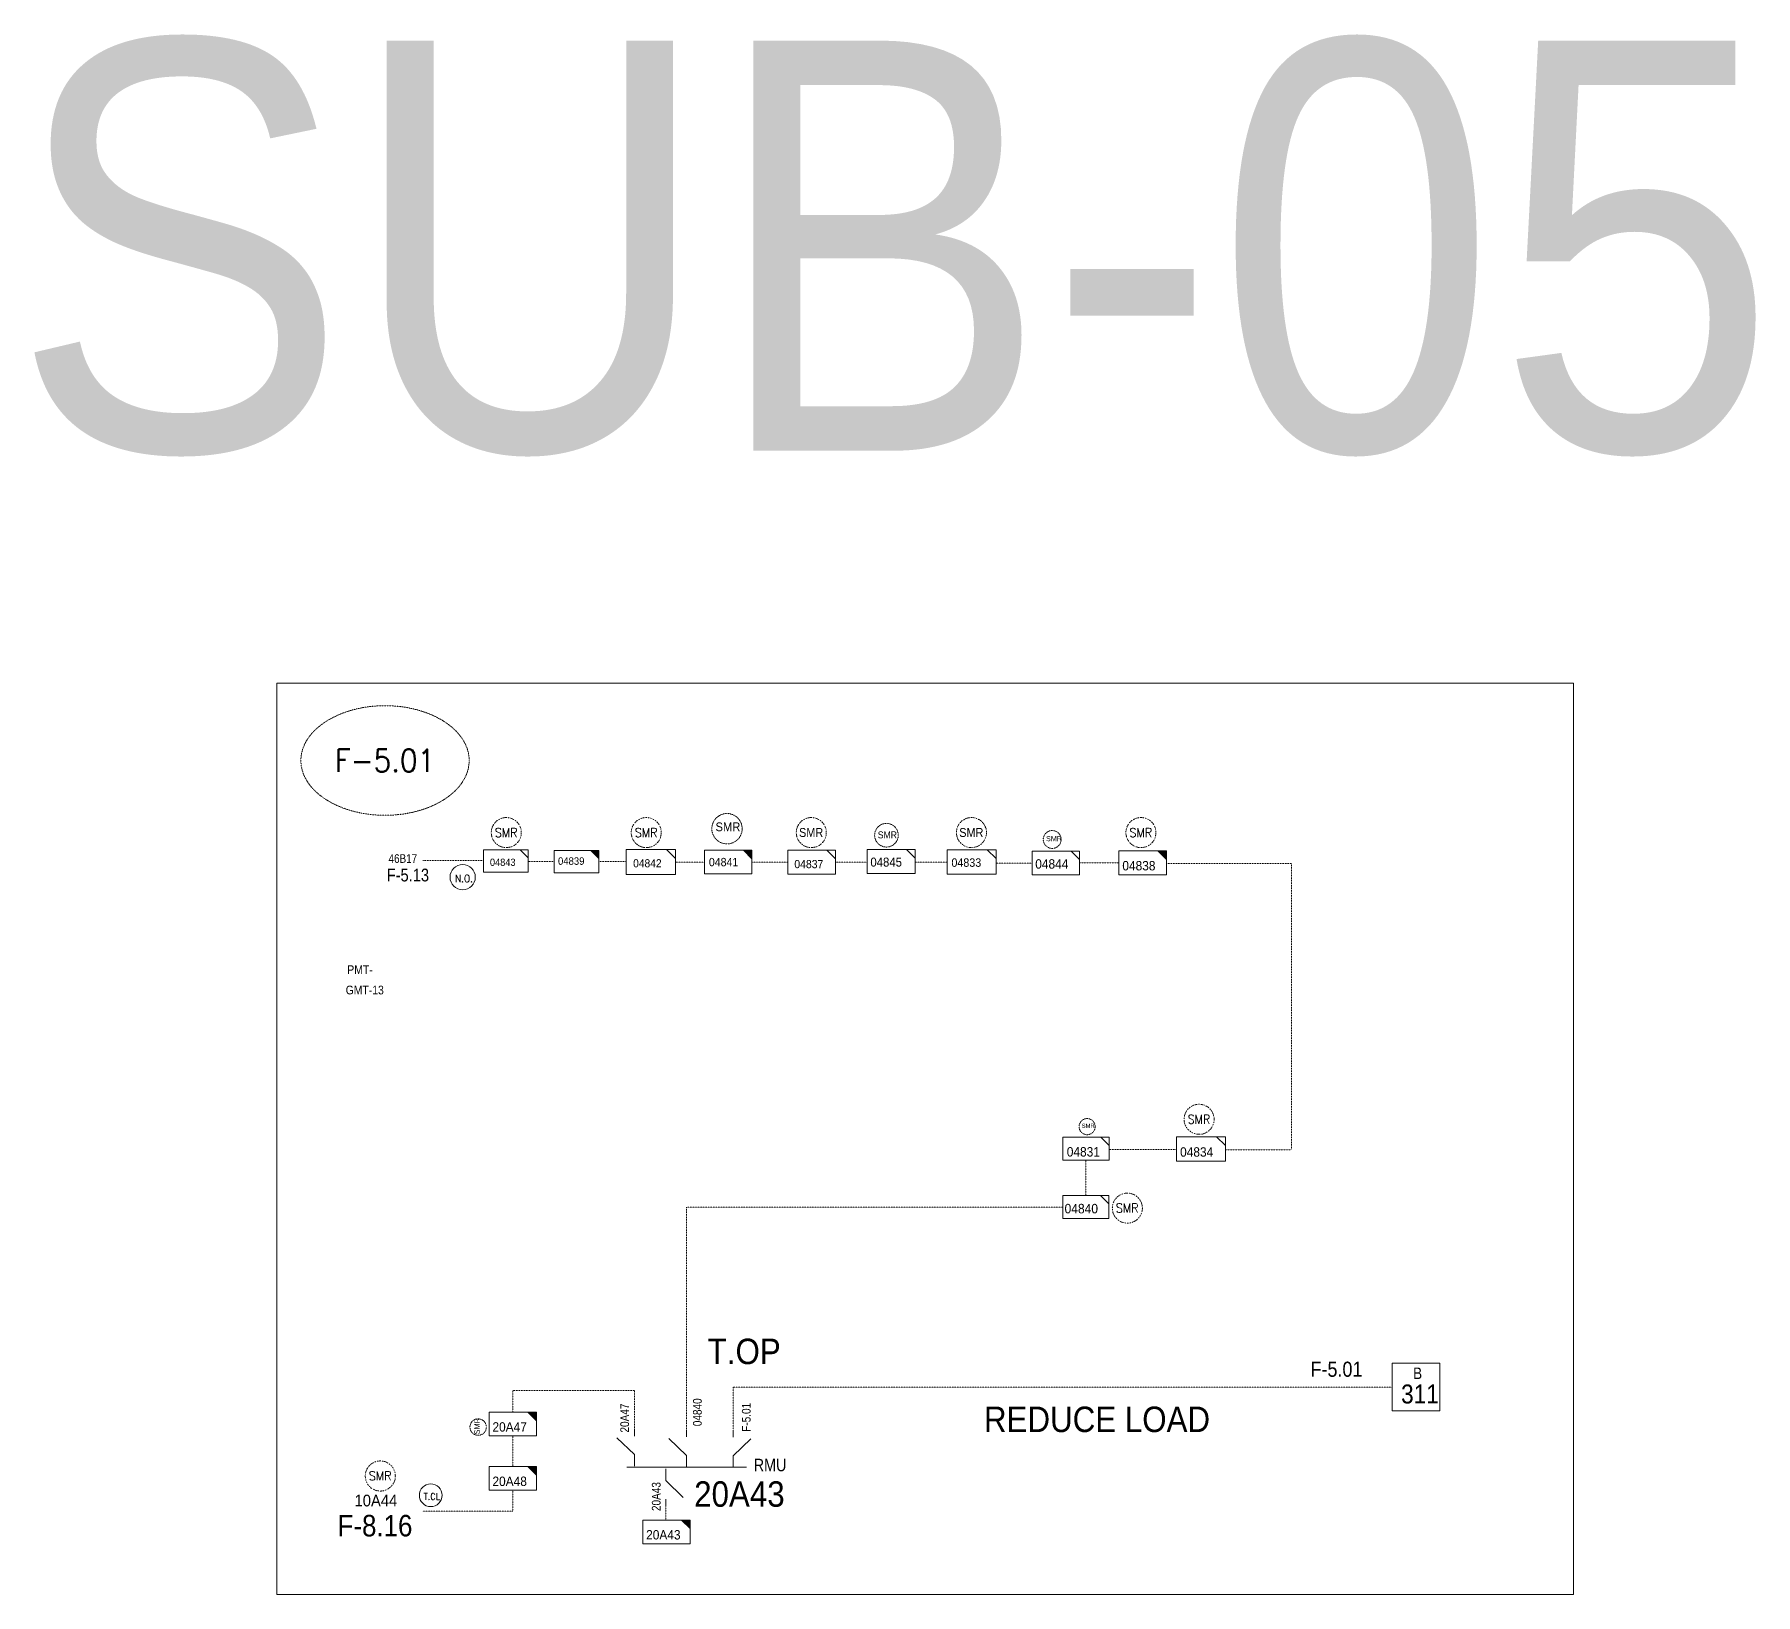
# Model space of a CAD drawing. Header units: metres. Extents: x 65984 to 144644, y -19036 to 23726.
# Drawn here: x 102811 to 103979, y 14701 to 15760 of the extents above; entities that cross this region are included whole.
import ezdxf
from ezdxf.enums import TextEntityAlignment as Align

# ---------------------------------------------------------------- set-up
doc = ezdxf.new("R2010")
doc.units = ezdxf.units.M
doc.header["$MEASUREMENT"] = 0
doc.linetypes.add('DGN Style 3', pattern=[0.013877, 0, -0.013877])
doc.linetypes.add('DGN Style 4', pattern=[1.6, 0.8, -0.4, 0, -0.4])
doc.layers.get('0').update_dxf_attribs({"color": 95, "lineweight": 40})
for name, color, linetype, lineweight in [('d_eos', 111, 'Continuous', 40), ('d_eos no', 121, 'Continuous', 40), ('d_switch', 95, 'Continuous', 40), ('d_tf no', 6, 'Continuous', 40), ('d_ug cable', 95, 'Continuous', 40), ('FDR  1  05', 172, 'Continuous', 40), ('fedr no', 95, 'Continuous', 40), ('GRID STATION 01', 7, 'Continuous', 40), ('Level 37', 7, 'Continuous', 0), ('O H MAIN FEEDER', 4, 'Continuous', 100), ('SW N O', 114, 'Continuous', 30)]:
    doc.layers.add(name, color=color, linetype=linetype, lineweight=lineweight)
doc.styles.add('NASKHF', font='naskhf.shx', dxfattribs={"height": 8})
doc.styles.add('Style-Arial', font='arial.ttf')
doc.styles.add('Style-ENGINEERING', font='ENGINEERING.shx')
doc.styles.add('Style-msdefault', font='msdefault.shx')
doc.styles.add('Style-simplex', font='simplex.shx')
doc.styles.add('Style-STANDARD', font='STANDARD.shx')

# ---------------------------------------------------------------- blocks, each defined once
blk = doc.blocks.new('TF_8')
at = {"color": 0, "linetype": 'ByBlock', "lineweight": -2}
blk.add_line((6.3, 4.95), (9.9, 1.35), dxfattribs=at)
blk.add_3dface([(-10.1, 4.95), (9.9, 4.95), (9.9, -5.05), (-10.1, -5.05)], dxfattribs=at)
blk = doc.blocks.new('exist.us-1000kva')
at = {"color": 0, "linetype": 'ByBlock', "lineweight": -2, "flags": 128}
blk.add_lwpolyline([(40, 12.9), (32.8, 20), (40, 20)], close=True, dxfattribs=at)
at = {"color": 0, "linetype": 'ByBlock', "lineweight": -2, "extrusion": (0, 0, -1)}
blk.add_solid([(-40, 12.9), (-32.8, 20), (-40, 20)], dxfattribs=at)
at = {"color": 0, "linetype": 'ByBlock', "lineweight": -2, "xscale": 2, "yscale": 2}
blk.add_blockref('TF_8', (20.2, 10.1), dxfattribs=at)
blk = doc.blocks.new('*U4142')
at = {"layer": 'SW N O', "color": 80, "lineweight": 13}
blk.add_circle((0, 0), 16.8, dxfattribs=at)
at = {"layer": 'SW N O', "color": 80, "lineweight": 13, "insert": (1.7, -1.8), "char_height": 9.6, "attachment_point": 5, "line_spacing_factor": 0.6, "style": 'Style-STANDARD'}
blk.add_mtext('N.O.', dxfattribs=at)
blk = doc.blocks.new('*U4204')
at = {"layer": 'SW N O', "color": 80, "lineweight": 13}
blk.add_circle((0, 0), 16.8, dxfattribs=at)
at = {"layer": 'SW N O', "color": 80, "lineweight": 13, "insert": (1.7, -1.8), "char_height": 9.6, "attachment_point": 5, "line_spacing_factor": 0.6, "style": 'Style-STANDARD'}
blk.add_mtext('T.CL', dxfattribs=at)

msp = doc.modelspace()

# ---------------------------------------------------------------- linework, layer by layer
at = {"layer": 'd_eos', "color": 7, "linetype": 'Continuous', "lineweight": 13, "ltscale": 1.080992}
for p, q in [((103218.4, 14808.7), (103218.4, 14813.4)), ((103253.8, 14808.2), (103253.8, 14813)), ((103285.5, 14808), (103285.5, 14812.8)), ((103218.4, 14796.1), (103206.6, 14807.6)), ((103253.8, 14795.6), (103241.9, 14807.1)), ((103285.5, 14795.3), (103297.4, 14806.8)), ((103218.4, 14788.2), (103218.4, 14796.1)), ((103253.8, 14787.7), (103253.8, 14795.6)), ((103285.5, 14787.5), (103285.5, 14795.4)), ((103213.2, 14787.5), (103294.5, 14787.5)), ((103239.7, 14786.4), (103239.7, 14778.5)), ((103239.7, 14778.5), (103251.6, 14767)), ((103239.7, 14765.9), (103239.7, 14761.1))]:
    msp.add_line(p, q, dxfattribs=at)
at = {"layer": 'd_ug cable', "color": 3, "linetype": 'DGN Style 3', "lineweight": 13}
for p, q in [((103116, 15199.3), (103074.9, 15199.3)), ((103146.3, 15198.7), (103163.9, 15198.7)), ((103194.3, 15198.7), (103212.8, 15198.7)), ((103246.5, 15198.1), (103266, 15198.1)), ((103298.2, 15198.1), (103322.6, 15198.1)), ((103354.9, 15198.1), (103376.4, 15198.1)), ((103408.9, 15198.1), (103430.6, 15198.1)), ((103463.9, 15197.5), (103488.5, 15197.5)), ((103520.6, 15197.7), (103547.3, 15197.7)), ((103135.9, 14808.7), (103135.9, 14788)), ((103239.7, 14761.1), (103239.7, 14751.7))]:
    msp.add_line(p, q, dxfattribs=at)
at = {"layer": 'd_ug cable', "color": 3, "linetype": 'DGN Style 3', "lineweight": 13, "flags": 128}
for points in [[(103664.3, 15197.3), (103579.5, 15197.3)], [(103664.3, 15003.2), (103664.3, 15197.3)], [(103540.6, 15003.2), (103586.3, 15003.2)], [(103664.2, 15003), (103619.8, 15003)], [(103524.8, 14972.1), (103524.8, 14995.8)], [(103508.9, 14964.1), (103253.8, 14964.1), (103253.8, 14812.7)], [(103218.4, 14813.4), (103218.4, 14839.6), (103135.9, 14839.6), (103135.9, 14824.9)], [(103732.7, 14842), (103285.5, 14842)], [(103285.5, 14842), (103285.5, 14813.1)], [(103074.8, 14757.8), (103135.9, 14757.8), (103135.9, 14771.9)]]:
    msp.add_lwpolyline(points, dxfattribs=at)
at = {"layer": 'd_ug cable', "color": 2, "linetype": 'DGN Style 4', "lineweight": 13}
for centre in [(103131.5, 15218.3), (103226.5, 15218.3), (103338.5, 15218.3), (103447.2, 15218.3), (103562.2, 15218.3), (103601.7, 15023.7), (103553, 14963.4), (103046, 14781.6)]:
    msp.add_circle(centre, 10.2, dxfattribs=at)
at = {"layer": 'd_ug cable', "color": 2, "linetype": 'DGN Style 3', "lineweight": 13}
for centre, radius in [((103281.3, 15220.9), 10.3), ((103389.5, 15216.5), 8.02), ((103112.4, 14814.8), 5.58)]:
    msp.add_circle(centre, radius, dxfattribs=at)
at = {"layer": 'd_ug cable', "color": 1, "linetype": 'DGN Style 3', "lineweight": 13}
for centre, radius in [((103502, 15213.6), 6.07), ((103525.7, 15018.7), 5.46)]:
    msp.add_circle(centre, radius, dxfattribs=at)
at = {"layer": 'fedr no', "color": 82, "linetype": 'DGN Style 3', "lineweight": 13, "true_color": 0x1dc70e}
msp.add_ellipse((103049.2, 15267.2), major_axis=(57.1, 0), ratio=0.651175, dxfattribs=at)
at = {"layer": 'GRID STATION 01', "color": 3, "lineweight": 13, "ltscale": 0.379284, "flags": 128}
msp.add_lwpolyline([(103765, 14825.8), (103765, 14858.2), (103732.7, 14858.2), (103732.7, 14825.8)], close=True, dxfattribs=at)
at = {"layer": 'O H MAIN FEEDER', "color": 140, "linetype": 'Continuous', "lineweight": 13, "flags": 128}
msp.add_lwpolyline([(102975.8, 15319.6), (103855.7, 15319.6), (103855.7, 14701.1), (102975.8, 14701.1)], close=True, dxfattribs=at)

# ---------------------------------------------------------------- block references
at = {"layer": 'FDR  1  05', "color": 2, "linetype": 'Continuous', "lineweight": 13, "rotation": 359.9999999999999}
for name, p, xscale, yscale, zscale in [('TF_8', (103131.3, 15199), 1.509949118704001, 1.509949118704001, 0.5375975484544828), ('TF_8', (103229.7, 15198.4), 1.677721243004445, 1.677721243004445, 0.5973306093938697), ('exist.us-1000kva', (103266, 15190.2), 0.8046630388963523, 0.8046630388963523, 0.7374451967825552), ('TF_8', (103338.9, 15198.3), 1.614417180644772, 1.614417180644772, 0.5973306093938697), ('TF_8', (103392.9, 15198.7), 1.631939530501216, 1.631939530501216, 0.5973306093938697), ('TF_8', (103447.4, 15198.4), 1.662378827284512, 1.662378827284512, 0.6637006771042997), ('TF_8', (103504.7, 15197.8), 1.609334908557703, 1.609334908557703, 0.7374451967825552), ('exist.us-1000kva', (103547.3, 15189.7), 0.8046630388963523, 0.8046630388963523, 0.7374451967825552), ('TF_8', (103525.1, 15003.9), 1.564857663304856, 1.564857663304856, 0.7374451967825552), ('TF_8', (103603.1, 15003.6), 1.665917380237282, 1.665917380237282, 0.7374451967825552), ('TF_8', (103525, 14964.3), 1.559516064994491, 1.559516064994491, 0.6637006771042997), ('exist.us-1000kva', (103119.8, 14808.8), 0.8046630388963523, 0.8046630388963523, 0.7374451967825552)]:
    msp.add_blockref(name, p, dxfattribs=dict(at, xscale=xscale, yscale=yscale, zscale=zscale))
at = {"layer": 'FDR  1  05', "color": 3, "linetype": 'Continuous', "lineweight": 13, "rotation": 359.9999999999999}
for p, xscale, yscale, zscale in [((103163.9, 15190.9), 0.7595214444470376, 0.7595214444470376, 0.6637006771042997), ((103119.8, 14771.9), 0.8046630388963523, 0.8046630388963523, 0.7374451967825552), ((103224.1, 14735.6), 0.8046630388963523, 0.8046630388963523, 0.7374451967825552)]:
    msp.add_blockref('exist.us-1000kva', p, dxfattribs=dict(at, xscale=xscale, yscale=yscale, zscale=zscale))
at = {"layer": 'SW N O', "color": 80, "lineweight": 13}
for name, p, xscale, yscale, zscale in [('*U4142', (103101.9, 15188), 0.5098800330009463, 0.5098800330009463, 0.5098800330009463), ('*U4204', (103080.2, 14768.5), 0.4588920297008517, 0.4588920297008517, 0.4588920297008517)]:
    msp.add_blockref(name, p, dxfattribs=dict(at, xscale=xscale, yscale=yscale, zscale=zscale))

# ---------------------------------------------------------------- texts
at = {"layer": 'd_eos no', "color": 7, "linetype": 'Continuous', "lineweight": 13, "style": 'Style-Arial', "width": 0.88}
for s, height, p in [('SUB-05', 278.35, (102795.7, 15755.8)), ('T.OP', 17.28, (103268.2, 14874.8)), ('REDUCE LOAD ', 17.28, (103455.7, 14828.7)), ('20A43', 17.28, (103259, 14778))]:
    msp.add_text(s, height=height, dxfattribs=at).set_placement(p, align=Align.TOP_LEFT)
at = {"layer": 'd_switch', "color": 7, "linetype": 'Continuous', "lineweight": 13, "style": 'Style-ENGINEERING', "width": 0.857143}
msp.add_text('20A47', height=5.93, rotation=90.0011, dxfattribs=at).set_placement((103214.8, 14811.1))
for s, p in [('04840', (103258.2, 14815.4)), ('F-5.01', (103291.4, 14811.6)), ('20A43', (103230.3, 14757.8))]:
    msp.add_text(s, height=5.93, rotation=89.9996, dxfattribs=at).set_placement(p, align=Align.TOP_LEFT)
at = {"layer": 'd_switch', "color": 55, "linetype": 'Continuous', "lineweight": 13, "style": 'Style-msdefault', "width": 0.9}
msp.add_text('F-8.16', height=14.6, dxfattribs=at).set_placement((103067.8, 14755.2), align=Align.TOP_RIGHT)
at = {"layer": 'd_switch', "color": 7, "linetype": 'Continuous', "lineweight": 13, "insert": (103071, 15203.6), "char_height": 5.854, "attachment_point": 3, "style": 'NASKHF'}
msp.add_mtext('\\Fmsdefault;\\H1x;\\W0.857143;46B17', dxfattribs=at)
at = {"layer": 'd_switch', "color": 55, "linetype": 'Continuous', "lineweight": 13, "insert": (103079.1, 15193.8), "char_height": 8.687, "attachment_point": 3, "style": 'NASKHF'}
msp.add_mtext('\\Fmsdefault;\\H1x;\\W0.857143;F-5.13', dxfattribs=at)
at = {"layer": 'd_tf no', "color": 1, "linetype": 'Continuous', "lineweight": 13, "ltscale": 1.659908, "style": 'Style-simplex', "width": 0.909091}
for p in [(103131.4, 15218.3), (103226.4, 15218.3), (103562.1, 15218.3), (103601.6, 15023.7), (103552.9, 14963.5), (103045.9, 14781.7)]:
    msp.add_text('SMR', height=6.07, dxfattribs=at).set_placement(p, align=Align.MIDDLE_CENTER)
at = {"layer": 'd_tf no', "color": 1, "linetype": 'Continuous', "lineweight": 13, "style": 'Style-msdefault', "width": 0.947368}
msp.add_text('SMR', height=5.99, dxfattribs=at).set_placement((103273.5, 15225.2), align=Align.TOP_LEFT)
at = {"layer": 'd_tf no', "color": 2, "linetype": 'Continuous', "lineweight": 13, "style": 'Style-msdefault', "width": 0.945946}
for s, height, p in [('04843', 4.94, (103120.4, 15200.6)), ('04842', 5.49, (103217.6, 15200.2)), ('04841', 5.67, (103269, 15201.1)), ('04837', 5.59, (103327, 15199.7)), ('04845', 6.1, (103378.6, 15201.3)), ('04833', 5.75, (103433.6, 15200.8)), ('04844', 6.39, (103490.5, 15200.2)), ('04838', 6.39, (103549.6, 15199)), ('04831', 6.39, (103511.9, 15004.8)), ('04834', 6.39, (103588.8, 15004.7)), ('04840', 6.45, (103510.4, 14966.3)), ('20A47', 6.39, (103122.1, 14818.1))]:
    msp.add_text(s, height=height, dxfattribs=at).set_placement(p, align=Align.TOP_LEFT)
at = {"layer": 'd_tf no', "color": 3, "linetype": 'Continuous', "lineweight": 13, "style": 'Style-msdefault', "width": 0.945946}
for s, height, p in [('04839', 5.1, (103166.6, 15201.5)), ('20A48', 6.39, (103122.1, 14781.2)), ('20A43', 6.39, (103226.4, 14744.9))]:
    msp.add_text(s, height=height, dxfattribs=at).set_placement(p, align=Align.TOP_LEFT)
at = {"layer": 'd_tf no', "color": 2, "linetype": 'Continuous', "lineweight": 40, "style": 'Style-msdefault', "width": 0.945946}
msp.add_text('10A44', height=7.93, dxfattribs=at).set_placement((103028.5, 14768.9), align=Align.TOP_LEFT)
at = {"layer": 'd_tf no', "color": 1, "linetype": 'Continuous', "lineweight": 13, "ltscale": 1.659908, "char_height": 6.068, "width": 16.231, "attachment_point": 5, "line_spacing_factor": 0.6, "style": 'Style-ENGINEERING'}
for insert in [(103338.4, 15218.3), (103447.1, 15218.3)]:
    msp.add_mtext('\\H1x;\\W0.909091;SMR', dxfattribs=dict(at, insert=insert))
at = {"layer": 'd_tf no', "color": 1, "lineweight": 13, "insert": (103383.6, 15219.1), "char_height": 4.749, "attachment_point": 1, "style": 'NASKHF'}
msp.add_mtext('\\Fmsdefault;\\H1x;\\W0.925;SMR\\P', dxfattribs=at)
at = {"layer": 'd_tf no', "color": 2, "lineweight": 13, "attachment_point": 1, "style": 'NASKHF'}
for insert, char_height in [((103497.8, 15215.9), 3.473), ((103522, 15020.7), 2.814)]:
    msp.add_mtext('\\Fmsdefault;\\H1x;\\W0.925;SMR\\P', dxfattribs=dict(at, insert=insert, char_height=char_height))
at = {"layer": 'd_tf no', "color": 1, "linetype": 'Continuous', "lineweight": 40, "insert": (103109.7, 14809.8), "char_height": 3.841, "attachment_point": 1, "rotation": 90.0011, "style": 'NASKHF'}
msp.add_mtext('\\Fmsdefault;\\H1x;\\W0.945946;SMR^I', dxfattribs=at)
at = {"layer": 'fedr no', "color": 6, "linetype": 'Continuous', "lineweight": 13, "insert": (103049.2, 15267.2), "char_height": 15.3, "attachment_point": 5, "style": 'Style-STANDARD'}
msp.add_mtext('F-5.01', dxfattribs=at)
at = {"layer": 'GRID STATION 01', "linetype": 'Continuous', "lineweight": 13, "style": 'Style-msdefault', "width": 0.888889}
for s, height, p in [('PMT-', 5.94, (103023.6, 15128.2)), ('GMT-13', 5.94, (103022.5, 15114.4)), ('F-5.01', 10.26, (103677.3, 14859.2))]:
    msp.add_text(s, height=height, dxfattribs=at).set_placement(p, align=Align.TOP_LEFT)
at = {"layer": 'GRID STATION 01', "color": 3, "linetype": 'Continuous', "lineweight": 13, "style": 'Style-msdefault', "width": 0.888889}
msp.add_text('B', height=7.78, dxfattribs=at).set_placement((103746.9, 14855.2), align=Align.TOP_LEFT)
at = {"layer": 'GRID STATION 01', "color": 7, "linetype": 'Continuous', "lineweight": 13, "style": 'Style-msdefault', "width": 0.888889}
msp.add_text('311', height=12.88, dxfattribs=at).set_placement((103738.8, 14843.7), align=Align.TOP_LEFT)
at = {"layer": 'Level 37', "color": 7, "linetype": 'Continuous', "lineweight": 13, "style": 'Style-msdefault', "width": 0.86}
msp.add_text('RMU', height=8.47, rotation=0.0004, dxfattribs=at).set_placement((103321.6, 14793.3), align=Align.TOP_RIGHT)

doc.saveas('drawing.dxf')
